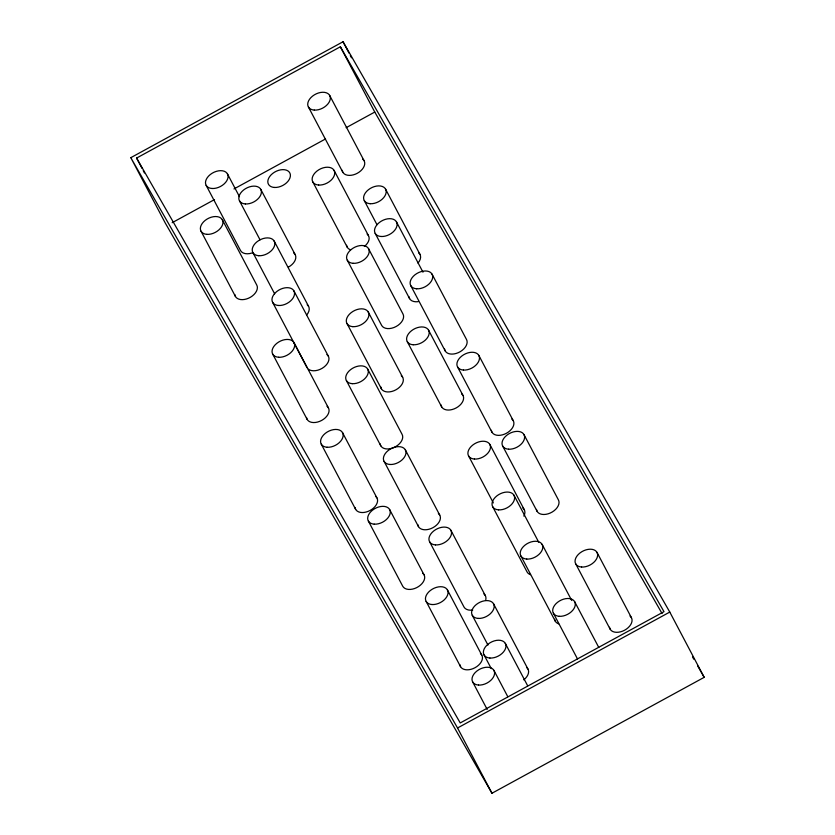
<?xml version="1.0" encoding="UTF-8"?>
<svg xmlns="http://www.w3.org/2000/svg" width="835" height="835" viewBox="0 0 835 835"><rect width="100%" height="100%" fill="white"/><g stroke="black" fill="none" stroke-linecap="round" stroke-linejoin="round"><path stroke-width="1.25" d="M130.803 157.669L343.039 41.75L669.785 612.065L704.197 677.331L491.961 793.25L165.215 222.935L130.803 157.669L457.549 727.984L491.961 793.25M136.596 158.065L340.356 46.781L663.992 611.669L460.231 722.943L136.596 158.065L142.034 168.367M172.156 222.705L214.512 199.575M233.967 188.95L325.546 138.934M346.149 127.682L374.769 112.057L662.082 613.548M457.549 727.984L669.785 612.065M692.528 656.968L693.833 659.232M697.716 666.017L704.197 677.331M343.039 41.75L349.082 53.2M350.283 55.496L351.493 57.782M340.356 46.781L374.769 112.057M596.962 552.332L631.375 617.597M523.931 434.503L558.344 499.768A12.097 7.818 -27.8 0 1 550.202 513.055A12.097 7.818 -27.8 0 1 536.477 509.413M478.81 355.376L513.222 420.652M432.029 274.11L466.452 339.375A12.097 7.818 -27.8 0 1 458.311 352.662A12.097 7.818 -27.8 0 1 444.575 349.009M385.509 189.013L419.921 254.289M329.648 95.399L364.06 160.664M396.416 221.797L422.98 272.179M575.743 563.917L610.155 629.193M502.701 446.088L537.114 511.364M457.58 366.972L491.992 432.238M410.81 285.695L445.222 350.971M364.29 200.609L376.961 224.657M574.616 601.617L598.758 647.417M489.811 444.356L524.223 509.632M542.134 544.378L571.714 600.49M428.512 330.065L462.924 395.331M513.942 495.176L538.69 542.124M308.418 106.984L342.83 172.26M375.197 233.393L409.609 298.659M334.052 170.35L368.465 235.616M368.506 248.621L402.919 313.887A12.097 7.818 -27.8 0 1 396.197 326.475A12.097 7.818 -27.8 0 1 381.689 325.483L347.276 260.207M553.386 613.203L577.538 659.013M468.592 455.952L493.339 502.9M520.904 555.974L555.317 621.24M407.282 341.661L441.694 406.927M492.713 506.772L527.125 572.038A12.097 7.818 -27.8 0 0 530.496 574.657M312.833 181.936L347.245 247.212M368.225 311.966L402.637 377.232M347.005 323.552L381.418 388.828M493.506 603.715L527.918 668.992M367.619 368.976L402.032 434.252A12.097 7.818 -27.8 0 1 393.89 447.539A12.097 7.818 -27.8 0 1 380.165 443.886M450.848 530.215L485.26 595.48M405.309 449.783L439.721 515.059M505.29 643.347L527.626 685.723M260.718 189.253L295.131 254.529M472.276 615.311L487.974 645.079M274.141 241.023L308.553 306.299M346.389 380.572L380.812 445.838M429.618 541.811L464.03 607.076A12.097 7.818 -27.8 0 0 472.714 610.061M384.09 461.379L418.502 526.645M293.878 290.799L328.291 356.065M493.913 670.369L507.795 696.714M484.06 654.943L491.314 668.678M447.372 589.844L481.785 655.11M227.402 173.795L239.478 196.695M239.488 200.849L260.019 239.781M389.59 509.465L424.003 574.741M252.911 252.619L274.652 293.836M342.486 432.561L376.898 497.837M293.972 342.569L328.385 407.835M272.648 302.385L307.061 367.661M472.693 681.965L487.181 709.447M426.153 601.43L460.565 666.706M206.182 185.391L240.595 250.657A12.097 7.818 -27.8 0 0 252.222 252.921M222.277 219.657L256.7 284.933A12.097 7.818 -27.8 0 1 248.559 298.21A12.097 7.818 -27.8 0 1 234.823 294.567M368.371 521.061L402.783 586.327A12.097 7.818 -27.8 0 0 418.638 586.504A12.097 7.818 -27.8 0 0 422.635 573.175M321.266 444.157L355.679 509.423M272.742 354.155L307.155 419.431M201.058 231.253L235.47 296.519M143.244 170.664L144.445 172.949M483.893 593.925A12.097 7.818 -27.8 0 1 485.782 599.655M522.856 508.066A12.097 7.818 -27.8 0 1 523.869 516.124M307.186 304.733A12.097 7.818 -27.8 0 1 306.612 315.077M526.551 667.426A12.097 7.818 -27.8 0 1 523.806 679.847M438.354 513.494A12.097 7.818 -27.8 0 1 433 527.647A12.097 7.818 -27.8 0 1 417.855 524.693M401.27 375.677A12.097 7.818 -27.8 0 1 395.915 389.82A12.097 7.818 -27.8 0 1 380.77 386.866M367.097 234.061A12.097 7.818 -27.8 0 1 364.363 246.471M350.606 249.832A12.097 7.818 -27.8 0 1 346.598 245.25M558.688 623.86A12.097 7.818 -27.8 0 1 554.67 619.288M511.855 419.086A12.097 7.818 -27.8 0 1 506.501 433.229A12.097 7.818 -27.8 0 1 491.345 430.286M461.557 393.776A12.097 7.818 -27.8 0 1 456.202 407.918A12.097 7.818 -27.8 0 1 441.057 404.975M326.923 354.51A12.097 7.818 -27.8 0 1 324.178 366.92A12.097 7.818 -27.8 0 1 308.428 369.216M630.008 616.042A12.097 7.818 -27.8 0 1 624.653 630.185A12.097 7.818 -27.8 0 1 609.508 627.242M418.554 252.734A12.097 7.818 -27.8 0 1 417.991 263.067M375.531 496.272A12.097 7.818 -27.8 0 1 370.176 510.415A12.097 7.818 -27.8 0 1 355.032 507.471M480.417 653.554A12.097 7.818 -27.8 0 1 475.063 667.697A12.097 7.818 -27.8 0 1 459.918 664.743M362.693 159.109A12.097 7.818 -27.8 0 1 357.338 173.252A12.097 7.818 -27.8 0 1 342.193 170.298M327.017 406.28A12.097 7.818 -27.8 0 1 321.663 420.423A12.097 7.818 -27.8 0 1 306.518 417.479M418.283 301.644A12.097 7.818 -27.8 0 1 408.962 296.707M293.763 252.974A12.097 7.818 -27.8 0 1 288.409 267.116M274.36 187.457A12.097 7.818 -27.8 0 0 290.371 174.713A12.097 7.818 -27.8 0 0 272.607 173.503A12.097 7.818 -27.8 0 0 274.36 187.457M435.484 544.911A12.097 7.818 -27.8 0 0 451.495 532.166A12.097 7.818 -27.8 0 0 433.73 530.956A12.097 7.818 -27.8 0 0 435.484 544.911M474.447 459.052A12.097 7.818 -27.8 0 0 490.458 446.308A12.097 7.818 -27.8 0 0 472.693 445.097A12.097 7.818 -27.8 0 0 474.447 459.052M352.255 383.672A12.097 7.818 -27.8 0 0 368.266 370.938A12.097 7.818 -27.8 0 0 350.502 369.717A12.097 7.818 -27.8 0 0 352.255 383.672M353.142 263.317A12.097 7.818 -27.8 0 0 369.154 250.573A12.097 7.818 -27.8 0 0 351.389 249.352A12.097 7.818 -27.8 0 0 353.142 263.317M258.777 255.719A12.097 7.818 -27.8 0 0 274.788 242.975A12.097 7.818 -27.8 0 0 257.023 241.764A12.097 7.818 -27.8 0 0 258.777 255.719M478.142 618.411A12.097 7.818 -27.8 0 0 494.143 605.667A12.097 7.818 -27.8 0 0 476.388 604.457A12.097 7.818 -27.8 0 0 478.142 618.411M559.241 616.313A12.097 7.818 -27.8 0 0 575.252 603.569A12.097 7.818 -27.8 0 0 557.498 602.348A12.097 7.818 -27.8 0 0 559.241 616.313M389.945 464.479A12.097 7.818 -27.8 0 0 405.956 451.745A12.097 7.818 -27.8 0 0 388.192 450.524A12.097 7.818 -27.8 0 0 389.945 464.479M352.861 326.662A12.097 7.818 -27.8 0 0 368.872 313.918A12.097 7.818 -27.8 0 0 351.107 312.697A12.097 7.818 -27.8 0 0 352.861 326.662M318.688 185.046A12.097 7.818 -27.8 0 0 334.699 172.302A12.097 7.818 -27.8 0 0 316.935 171.081A12.097 7.818 -27.8 0 0 318.688 185.046M526.76 559.074A12.097 7.818 -27.8 0 0 542.771 546.341A12.097 7.818 -27.8 0 0 525.017 545.119A12.097 7.818 -27.8 0 0 526.76 559.074M498.578 509.872A12.097 7.818 -27.8 0 0 514.579 497.128A12.097 7.818 -27.8 0 0 496.825 495.917A12.097 7.818 -27.8 0 0 498.578 509.872M463.435 370.072A12.097 7.818 -27.8 0 0 479.447 357.328A12.097 7.818 -27.8 0 0 461.692 356.117A12.097 7.818 -27.8 0 0 463.435 370.072M413.148 344.761A12.097 7.818 -27.8 0 0 429.159 332.017A12.097 7.818 -27.8 0 0 411.394 330.806A12.097 7.818 -27.8 0 0 413.148 344.761M278.514 305.485A12.097 7.818 -27.8 0 0 294.515 292.751A12.097 7.818 -27.8 0 0 276.761 291.53A12.097 7.818 -27.8 0 0 278.514 305.485M478.549 685.065A12.097 7.818 -27.8 0 0 494.56 672.321A12.097 7.818 -27.8 0 0 476.795 671.11A12.097 7.818 -27.8 0 0 478.549 685.065M581.598 567.028A12.097 7.818 -27.8 0 0 597.609 554.283A12.097 7.818 -27.8 0 0 579.845 553.073A12.097 7.818 -27.8 0 0 581.598 567.028M327.122 447.257A12.097 7.818 -27.8 0 0 343.133 434.513A12.097 7.818 -27.8 0 0 325.368 433.302A12.097 7.818 -27.8 0 0 327.122 447.257M370.145 203.709A12.097 7.818 -27.8 0 0 386.156 190.975A12.097 7.818 -27.8 0 0 368.392 189.754A12.097 7.818 -27.8 0 0 370.145 203.709M212.038 188.491A12.097 7.818 -27.8 0 0 228.049 175.747A12.097 7.818 -27.8 0 0 210.284 174.536A12.097 7.818 -27.8 0 0 212.038 188.491M432.008 604.54A12.097 7.818 -27.8 0 0 448.019 591.796A12.097 7.818 -27.8 0 0 430.255 590.575A12.097 7.818 -27.8 0 0 432.008 604.54M508.567 449.199A12.097 7.818 -27.8 0 0 524.578 436.454A12.097 7.818 -27.8 0 0 506.814 435.244A12.097 7.818 -27.8 0 0 508.567 449.199M416.665 288.795A12.097 7.818 -27.8 0 0 432.676 276.061A12.097 7.818 -27.8 0 0 414.922 274.84A12.097 7.818 -27.8 0 0 416.665 288.795M206.913 234.353A12.097 7.818 -27.8 0 0 222.924 221.609A12.097 7.818 -27.8 0 0 205.17 220.398A12.097 7.818 -27.8 0 0 206.913 234.353M314.284 110.095A12.097 7.818 -27.8 0 0 330.295 97.351A12.097 7.818 -27.8 0 0 312.53 96.129A12.097 7.818 -27.8 0 0 314.284 110.095M489.926 658.043A12.097 7.818 -27.8 0 0 505.937 645.309A12.097 7.818 -27.8 0 0 488.172 644.088A12.097 7.818 -27.8 0 0 489.926 658.043M374.226 524.161A12.097 7.818 -27.8 0 0 390.237 511.427A12.097 7.818 -27.8 0 0 372.473 510.206A12.097 7.818 -27.8 0 0 374.226 524.161M278.608 357.265A12.097 7.818 -27.8 0 0 294.619 344.521A12.097 7.818 -27.8 0 0 276.855 343.3A12.097 7.818 -27.8 0 0 278.608 357.265M381.052 236.493A12.097 7.818 -27.8 0 0 397.063 223.749A12.097 7.818 -27.8 0 0 379.299 222.538A12.097 7.818 -27.8 0 0 381.052 236.493M245.354 203.949A12.097 7.818 -27.8 0 0 261.365 191.215A12.097 7.818 -27.8 0 0 243.601 189.994A12.097 7.818 -27.8 0 0 245.354 203.949"/></g></svg>
